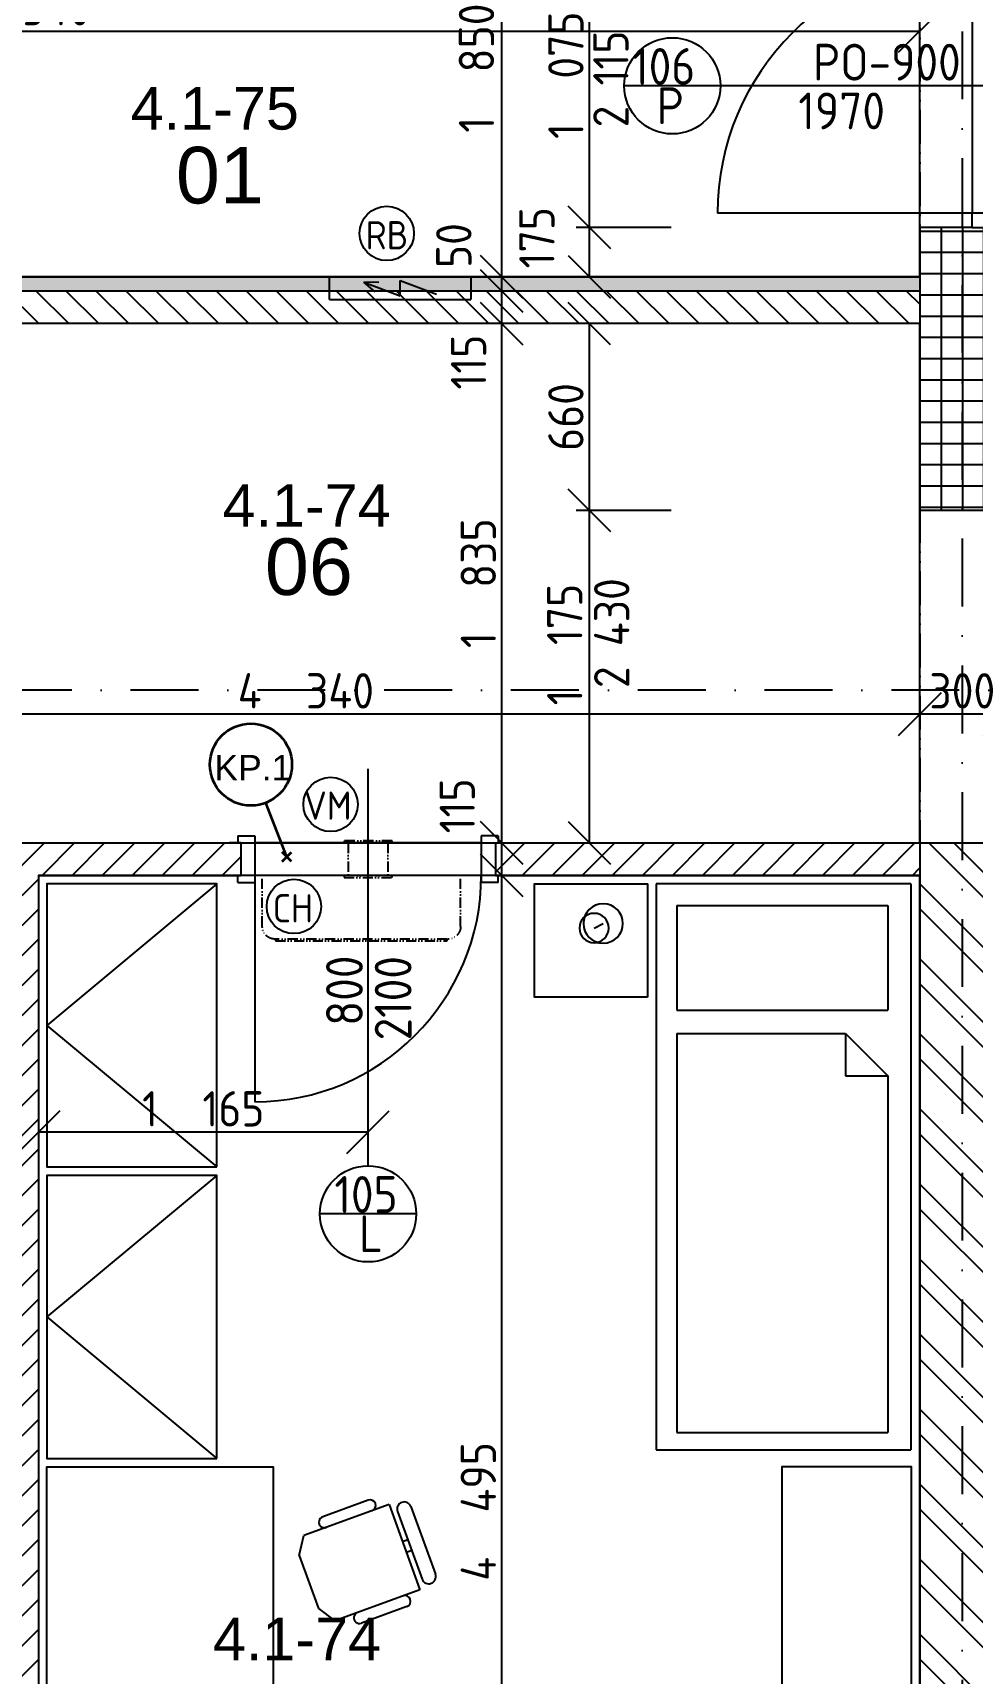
# Model space of a CAD drawing. Extents: x 4511820 to 5180432, y -1526536 to -944957.
# Drawn here: x 5017546 to 5020866, y -1079052 to -1073256 of the extents above; entities that cross this region are included whole.
import ezdxf

# ---------------------------------------------------------------- set-up
doc = ezdxf.new("R2010")
doc.units = 0
doc.header["$MEASUREMENT"] = 0
doc.linetypes.add('ACAD_ISO12W100', pattern=[22, 12, -3, 0.5, -3, 0.5, -3])
doc.linetypes.add('BODKOCIARKOVANA_3', pattern=[5.6, 3, -1.3, 0, -1.3])
doc.layers.get('0').update_dxf_attribs({"linetype": 'CONTINUOUS'})
doc.layers.get('Defpoints').update_dxf_attribs({"color": 61, "linetype": 'CONTINUOUS'})
for name, color, linetype in [('DVERE', 45, 'CONTINUOUS'), ('KÓTY', 4, 'CONTINUOUS'), ('MÚRY', 1, 'CONTINUOUS'), ('osi', 253, 'CONTINUOUS'), ('Plochy', 41, 'CONTINUOUS'), ('POPIS', 7, 'CONTINUOUS'), ('TENKÁ', 7, 'CONTINUOUS'), ('ZARIADENIE', 47, 'CONTINUOUS'), ('ZZ-chladenie', 133, 'CONTINUOUS'), ('ZZ-elektro', 221, 'CONTINUOUS'), ('zz-vetr', 52, 'CONTINUOUS'), ('ŠRAFY', 82, 'CONTINUOUS')]:
    doc.layers.add(name, color=color, linetype=linetype)
doc.layers.add('preklady', color=74, linetype='CONTINUOUS', lineweight=35)
doc.styles.add('ARIAL', font='arial.ttf')
doc.styles.add('STYLE1', font='isocp.shx')
doc.dimstyles.new('STANDARD-50', dxfattribs={"dimtxt": 125, "dimasz": 150, "dimexe": 10, "dimexo": 200, "dimgap": 20, "dimtad": 1, "dimdsep": 46, "dimlunit": 6, "dimtxsty": 'STYLE1', "dimblk1": 'OBLIQUE', "dimblk2": 'OBLIQUE', "dimsah": 1, "dimcen": 2.5, "dimse1": 1, "dimse2": 1, "dimadec": 0, "dimazin": 0, "dimtfac": 1, "dimtmove": 1, "dimatfit": 3, "dimldrblk": 'OBLIQUE', "dimfxl": 1, "dimtolj": 1, "dimtzin": 0, "dimarcsym": 0})
pattern_1 = [(45, (515270.5, 400718.02), (-53.0330086, 53.0330086), [])]

# ---------------------------------------------------------------- blocks, each defined once
blk = doc.blocks.new('JEDNOPOSTEL')
at = {"layer": 'ZARIADENIE', "ltscale": 0.25}
for p, q in [((4449069, -1322230.2), (4447069, -1322230.2)), ((4447069, -1323130.2), (4447069, -1322230.2)), ((4449069, -1322230.2), (4449069, -1323130.2)), ((4449069, -1323130.2), (4447069, -1323130.2)), ((4448913, -1323349.6), (4448929.1, -1323317.4))]:
    blk.add_line(p, q, dxfattribs=at)
at = {"layer": 'ZARIADENIE', "color": 76, "ltscale": 0.25}
for p, q in [((4448390.6, -1322311.3), (4447130.6, -1322311.3)), ((4447130.6, -1323056.9), (4447130.6, -1322311.3)), ((4448540.6, -1322461.3), (4448390.6, -1322311.3)), ((4448390.6, -1322461.3), (4448390.6, -1322311.3)), ((4448992.6, -1322311.3), (4448623.3, -1322311.3)), ((4448623.3, -1323056.9), (4448623.3, -1322311.3)), ((4448992.6, -1323056.9), (4448992.6, -1322311.3)), ((4448540.6, -1322461.3), (4448390.6, -1322461.3)), ((4448540.6, -1323056.9), (4448540.6, -1322461.3)), ((4448540.6, -1323056.9), (4447130.6, -1323056.9)), ((4448992.6, -1323056.9), (4448623.3, -1323056.9))]:
    blk.add_line(p, q, dxfattribs=at)
at = {"layer": 'ZARIADENIE'}
blk.add_lwpolyline([(4448669, -1323160.2), (4448669, -1323560.2), (4449069, -1323560.2), (4449069, -1323160.2)], close=True, dxfattribs=at)
at = {"layer": 'ZARIADENIE', "ltscale": 0.25}
for centre, radius in [((4448929.1, -1323317.4), 69.7), ((4448913, -1323349.6), 51.9)]:
    blk.add_circle(centre, radius, dxfattribs=at)
blk = doc.blocks.new('SKRINA')
at = {"layer": 'ZARIADENIE'}
for p, q in [((4449069, -1324645.2), (4448469, -1324145.2)), ((4448469, -1325145.2), (4449069, -1324645.2))]:
    blk.add_line(p, q, dxfattribs=at)
blk.add_lwpolyline([(4448469, -1324145.2), (4448469, -1325145.2), (4449069, -1325145.2), (4449069, -1324145.2)], close=True, dxfattribs=at)
blk = doc.blocks.new('_OBLIQUE')
at = {"color": 0, "linetype": 'ByBlock'}
blk.add_line((-0.5, -0.5), (0.5, 0.5), dxfattribs=at)
blk = doc.blocks.new('*D20600')
at = {"layer": 'Defpoints', "color": 0}
for p in [(5020681, -1072868.2), (5019512.5, -1073943.2), (5020681, -1073943.2)]:
    blk.add_point(p, dxfattribs=at)
at = {"layer": 'KÓTY', "color": 0, "lineweight": -2}
blk.add_line((5019512.5, -1072868.2), (5019512.5, -1073943.2), dxfattribs=at)
at = {"layer": 'KÓTY', "color": 0, "linetype": 'ByBlock', "lineweight": -2, "xscale": 150, "yscale": 150, "zscale": 150}
for p, rotation in [((5019512.5, -1072868.2), 90), ((5019512.5, -1073943.2), 270)]:
    blk.add_blockref('_OBLIQUE', p, dxfattribs=dict(at, rotation=rotation))
at = {"layer": 'KÓTY', "color": 0, "insert": (5019430, -1073405.7), "char_height": 125, "attachment_point": 5, "rotation": 90, "style": 'STYLE1'}
blk.add_mtext('\\A1;1ﾠ075', dxfattribs=at)
blk = doc.blocks.new('*D20602')
at = {"layer": 'Defpoints', "color": 0}
for p in [(5020681, -1073943.2), (5019512.5, -1074118.2), (5020681, -1074118.2)]:
    blk.add_point(p, dxfattribs=at)
at = {"layer": 'KÓTY', "color": 0, "lineweight": -2}
blk.add_line((5019512.5, -1073943.2), (5019512.5, -1074118.2), dxfattribs=at)
at = {"layer": 'KÓTY', "color": 0, "linetype": 'ByBlock', "lineweight": -2, "xscale": 150, "yscale": 150, "zscale": 150}
for p, rotation in [((5019512.5, -1073943.2), 90), ((5019512.5, -1074118.2), 270)]:
    blk.add_blockref('_OBLIQUE', p, dxfattribs=dict(at, rotation=rotation))
at = {"layer": 'KÓTY', "color": 0, "insert": (5019327.5, -1073979.9), "char_height": 125, "attachment_point": 5, "rotation": 90, "style": 'STYLE1'}
blk.add_mtext('\\A1;175', dxfattribs=at)
blk = doc.blocks.new('*D20603')
at = {"layer": 'Defpoints', "color": 0}
for p in [(5020681, -1072268.2), (5019203, -1074118.2), (5020681, -1074118.2)]:
    blk.add_point(p, dxfattribs=at)
at = {"layer": 'KÓTY', "color": 0, "lineweight": -2}
blk.add_line((5019203, -1072268.2), (5019203, -1074118.2), dxfattribs=at)
at = {"layer": 'KÓTY', "color": 0, "linetype": 'ByBlock', "lineweight": -2, "xscale": 150, "yscale": 150, "zscale": 150}
for p, rotation in [((5019203, -1072268.2), 90), ((5019203, -1074118.2), 270)]:
    blk.add_blockref('_OBLIQUE', p, dxfattribs=dict(at, rotation=rotation))
at = {"layer": 'KÓTY', "color": 0, "insert": (5019114, -1073380.5), "char_height": 125, "attachment_point": 5, "rotation": 90, "style": 'STYLE1'}
blk.add_mtext('\\A1;1ﾠ850', dxfattribs=at)
blk = doc.blocks.new('*D20606')
at = {"layer": 'Defpoints', "color": 0}
for p in [(5019203, -1074118.2), (5019203, -1074168.2), (5019203, -1074168.2)]:
    blk.add_point(p, dxfattribs=at)
at = {"layer": 'KÓTY', "color": 0, "lineweight": -2}
blk.add_line((5019203, -1074118.2), (5019203, -1074168.2), dxfattribs=at)
at = {"layer": 'KÓTY', "color": 0, "linetype": 'ByBlock', "lineweight": -2, "xscale": 150, "yscale": 150, "zscale": 150}
for p, rotation in [((5019203, -1074118.2), 90), ((5019203, -1074168.2), 270)]:
    blk.add_blockref('_OBLIQUE', p, dxfattribs=dict(at, rotation=rotation))
at = {"layer": 'KÓTY', "color": 0, "insert": (5019034, -1074007.5), "char_height": 125, "attachment_point": 5, "rotation": 90, "style": 'STYLE1'}
blk.add_mtext('\\A1;50', dxfattribs=at)
blk = doc.blocks.new('*D20607')
at = {"layer": 'Defpoints', "color": 0}
for p in [(5019203, -1074168.2), (5019203, -1074283.2), (5019203, -1074283.2)]:
    blk.add_point(p, dxfattribs=at)
at = {"layer": 'KÓTY', "color": 0, "lineweight": -2}
blk.add_line((5019203, -1074168.2), (5019203, -1074283.2), dxfattribs=at)
at = {"layer": 'KÓTY', "color": 0, "linetype": 'ByBlock', "lineweight": -2, "xscale": 150, "yscale": 150, "zscale": 150}
for p, rotation in [((5019203, -1074168.2), 90), ((5019203, -1074283.2), 270)]:
    blk.add_blockref('_OBLIQUE', p, dxfattribs=dict(at, rotation=rotation))
at = {"layer": 'KÓTY', "color": 0, "insert": (5019086, -1074419.5), "char_height": 125, "attachment_point": 5, "rotation": 90, "style": 'STYLE1'}
blk.add_mtext('\\A1;115', dxfattribs=at)
blk = doc.blocks.new('*D20608')
at = {"layer": 'Defpoints', "color": 0}
for p in [(5019203, -1074283.2), (5019203, -1076118.2), (5019203, -1076118.2)]:
    blk.add_point(p, dxfattribs=at)
at = {"layer": 'KÓTY', "color": 0, "lineweight": -2}
blk.add_line((5019203, -1074283.2), (5019203, -1076118.2), dxfattribs=at)
at = {"layer": 'KÓTY', "color": 0, "linetype": 'ByBlock', "lineweight": -2, "xscale": 150, "yscale": 150, "zscale": 150}
for p, rotation in [((5019203, -1074283.2), 90), ((5019203, -1076118.2), 270)]:
    blk.add_blockref('_OBLIQUE', p, dxfattribs=dict(at, rotation=rotation))
at = {"layer": 'KÓTY', "color": 0, "insert": (5019120.5, -1075200.7), "char_height": 125, "attachment_point": 5, "rotation": 90, "style": 'STYLE1'}
blk.add_mtext('\\A1;1ﾠ835', dxfattribs=at)
blk = doc.blocks.new('*D20609')
at = {"layer": 'Defpoints', "color": 0}
for p in [(5019203, -1076118.2), (5019203, -1076233.2), (5019203, -1076233.2)]:
    blk.add_point(p, dxfattribs=at)
at = {"layer": 'KÓTY', "color": 0, "lineweight": -2}
blk.add_line((5019203, -1076118.2), (5019203, -1076233.2), dxfattribs=at)
at = {"layer": 'KÓTY', "color": 0, "linetype": 'ByBlock', "lineweight": -2, "xscale": 150, "yscale": 150, "zscale": 150}
for p, rotation in [((5019203, -1076118.2), 90), ((5019203, -1076233.2), 270)]:
    blk.add_blockref('_OBLIQUE', p, dxfattribs=dict(at, rotation=rotation))
at = {"layer": 'KÓTY', "color": 0, "insert": (5019046, -1075987.5), "char_height": 125, "attachment_point": 5, "rotation": 90, "style": 'STYLE1'}
blk.add_mtext('\\A1;115', dxfattribs=at)
blk = doc.blocks.new('*D20610')
at = {"layer": 'Defpoints', "color": 0}
for p in [(5019203, -1076233.2), (5019203, -1080728.2), (5019203, -1080728.2)]:
    blk.add_point(p, dxfattribs=at)
at = {"layer": 'KÓTY', "color": 0, "lineweight": -2}
blk.add_line((5019203, -1076233.2), (5019203, -1080728.2), dxfattribs=at)
at = {"layer": 'KÓTY', "color": 0, "linetype": 'ByBlock', "lineweight": -2, "xscale": 150, "yscale": 150, "zscale": 150}
for p, rotation in [((5019203, -1076233.2), 90), ((5019203, -1080728.2), 270)]:
    blk.add_blockref('_OBLIQUE', p, dxfattribs=dict(at, rotation=rotation))
at = {"layer": 'KÓTY', "color": 0, "insert": (5019120.5, -1078480.7), "char_height": 125, "attachment_point": 5, "rotation": 90, "style": 'STYLE1'}
blk.add_mtext('\\A1;4ﾠ495', dxfattribs=at)
blk = doc.blocks.new('*D20611')
at = {"layer": 'Defpoints', "color": 0}
for p in [(5017566, -1077140.5), (5017566, -1077259.2), (5018731, -1077259.2)]:
    blk.add_point(p, dxfattribs=at)
at = {"layer": 'KÓTY', "color": 0, "lineweight": -2}
blk.add_line((5018731, -1077140.5), (5017566, -1077140.5), dxfattribs=at)
at = {"layer": 'KÓTY', "color": 0, "linetype": 'ByBlock', "lineweight": -2, "xscale": 150, "yscale": 150, "zscale": 150, "rotation": 180}
blk.add_blockref('_OBLIQUE', (5017566, -1077140.5), dxfattribs=at)
at = {"layer": 'KÓTY', "color": 0, "linetype": 'ByBlock', "lineweight": -2, "xscale": 150, "yscale": 150, "zscale": 150}
blk.add_blockref('_OBLIQUE', (5018731, -1077140.5), dxfattribs=at)
at = {"layer": 'KÓTY', "color": 0, "insert": (5018148.5, -1077058), "char_height": 125, "attachment_point": 5, "style": 'STYLE1'}
blk.add_mtext('\\A1;1ﾠ165', dxfattribs=at)
blk = doc.blocks.new('*D20643')
at = {"layer": 'Defpoints', "color": 0}
for p in [(5014341, -1072868.2), (5020681, -1072868.2), (5020681, -1073249.5)]:
    blk.add_point(p, dxfattribs=at)
at = {"layer": 'KÓTY', "color": 0, "lineweight": -2}
blk.add_line((5014341, -1073249.5), (5020681, -1073249.5), dxfattribs=at)
at = {"layer": 'KÓTY', "color": 0, "linetype": 'ByBlock', "lineweight": -2, "xscale": 150, "yscale": 150, "zscale": 150, "rotation": 180}
blk.add_blockref('_OBLIQUE', (5014341, -1073249.5), dxfattribs=at)
at = {"layer": 'KÓTY', "color": 0, "linetype": 'ByBlock', "lineweight": -2, "xscale": 150, "yscale": 150, "zscale": 150}
blk.add_blockref('_OBLIQUE', (5020681, -1073249.5), dxfattribs=at)
at = {"layer": 'KÓTY', "color": 0, "insert": (5017511, -1073167), "char_height": 125, "attachment_point": 5, "style": 'STYLE1'}
blk.add_mtext('\\A1;6ﾠ340', dxfattribs=at)
blk = doc.blocks.new('*D20652')
at = {"layer": 'Defpoints', "color": 0}
for p in [(5020681, -1075663.5), (5020681, -1075663.5), (5020981, -1075663.5)]:
    blk.add_point(p, dxfattribs=at)
at = {"layer": 'KÓTY', "color": 0, "lineweight": -2}
blk.add_line((5020981, -1075663.5), (5020681, -1075663.5), dxfattribs=at)
at = {"layer": 'KÓTY', "color": 0, "linetype": 'ByBlock', "lineweight": -2, "xscale": 150, "yscale": 150, "zscale": 150, "rotation": 180}
blk.add_blockref('_OBLIQUE', (5020681, -1075663.5), dxfattribs=at)
at = {"layer": 'KÓTY', "color": 0, "linetype": 'ByBlock', "lineweight": -2, "xscale": 150, "yscale": 150, "zscale": 150}
blk.add_blockref('_OBLIQUE', (5020981, -1075663.5), dxfattribs=at)
at = {"layer": 'KÓTY', "color": 0, "insert": (5020831, -1075581), "char_height": 125, "attachment_point": 5, "style": 'STYLE1'}
blk.add_mtext('\\A1;300', dxfattribs=at)
blk = doc.blocks.new('*D20653')
at = {"layer": 'Defpoints', "color": 0}
for p in [(5016341, -1075168.2), (5016341, -1075663.5), (5020681, -1075663.5)]:
    blk.add_point(p, dxfattribs=at)
at = {"layer": 'KÓTY', "color": 0, "lineweight": -2}
blk.add_line((5020681, -1075663.5), (5016341, -1075663.5), dxfattribs=at)
at = {"layer": 'KÓTY', "color": 0, "linetype": 'ByBlock', "lineweight": -2, "xscale": 150, "yscale": 150, "zscale": 150, "rotation": 180}
blk.add_blockref('_OBLIQUE', (5016341, -1075663.5), dxfattribs=at)
at = {"layer": 'KÓTY', "color": 0, "linetype": 'ByBlock', "lineweight": -2, "xscale": 150, "yscale": 150, "zscale": 150}
blk.add_blockref('_OBLIQUE', (5020681, -1075663.5), dxfattribs=at)
at = {"layer": 'KÓTY', "color": 0, "insert": (5018511, -1075581), "char_height": 125, "attachment_point": 5, "style": 'STYLE1'}
blk.add_mtext('\\A1;4ﾠ340', dxfattribs=at)
blk = doc.blocks.new('*D20669')
at = {"layer": 'Defpoints', "color": 0}
for p in [(5020681, -1074283.2), (5019512.5, -1074943.2), (5020681, -1074943.2)]:
    blk.add_point(p, dxfattribs=at)
at = {"layer": 'KÓTY', "color": 0, "lineweight": -2}
blk.add_line((5019512.5, -1074283.2), (5019512.5, -1074943.2), dxfattribs=at)
at = {"layer": 'KÓTY', "color": 0, "linetype": 'ByBlock', "lineweight": -2, "xscale": 150, "yscale": 150, "zscale": 150}
for p, rotation in [((5019512.5, -1074283.2), 90), ((5019512.5, -1074943.2), 270)]:
    blk.add_blockref('_OBLIQUE', p, dxfattribs=dict(at, rotation=rotation))
at = {"layer": 'KÓTY', "color": 0, "insert": (5019430, -1074613.2), "char_height": 125, "attachment_point": 5, "rotation": 90, "style": 'STYLE1'}
blk.add_mtext('\\A1;660', dxfattribs=at)
blk = doc.blocks.new('*D20670')
at = {"layer": 'Defpoints', "color": 0}
for p in [(5020681, -1074943.2), (5019512.5, -1076118.2), (5020681, -1076118.2)]:
    blk.add_point(p, dxfattribs=at)
at = {"layer": 'KÓTY', "color": 0, "lineweight": -2}
blk.add_line((5019512.5, -1074943.2), (5019512.5, -1076118.2), dxfattribs=at)
at = {"layer": 'KÓTY', "color": 0, "linetype": 'ByBlock', "lineweight": -2, "xscale": 150, "yscale": 150, "zscale": 150}
for p, rotation in [((5019512.5, -1074943.2), 90), ((5019512.5, -1076118.2), 270)]:
    blk.add_blockref('_OBLIQUE', p, dxfattribs=dict(at, rotation=rotation))
at = {"layer": 'KÓTY', "color": 0, "insert": (5019426, -1075417.5), "char_height": 125, "attachment_point": 5, "rotation": 90, "style": 'STYLE1'}
blk.add_mtext('\\A1;1ﾠ175', dxfattribs=at)
blk = doc.blocks.new('chlad2')
at = {"layer": 'ZZ-chladenie', "linetype": 'ACAD_ISO12W100', "ltscale": 3}
for p, q in [((5102412.5, -1105747.3), (5102592.5, -1105747.3)), ((5102412.5, -1106448.4), (5102592.5, -1106448.4))]:
    blk.add_line(p, q, dxfattribs=at)
blk.add_lwpolyline([(5102367.5, -1106402), (5102360.8, -1106402), (5102360.8, -1105794.8), (5102367.5, -1105794.8)], close=True, dxfattribs=at)
for centre, start, end in [((5102412.5, -1105792.3), 90, 180), ((5102412.5, -1106403.4), 180, 270)]:
    blk.add_arc(centre, 45, start, end, dxfattribs=at)

msp = doc.modelspace()

# ---------------------------------------------------------------- hatches: boundary and pattern name
at = {"layer": 'ŠRAFY', "ltscale": 0.25}
h = msp.add_hatch(dxfattribs=at)
h.set_pattern_fill('ANSI37', color=256, scale=600, angle=45)
h.set_pattern_definition([(90, (-3429042.49, 739093.5), (-75, 1e-14), []), (180, (-3429042.49, 739093.5), (-1e-14, -75), [])])
h.paths.add_polyline_path([(5020866, -1073943.172), (5020681, -1073943.172), (5020681, -1074118.172), (5020681, -1074168.172), (5020681, -1074283.172), (5020681, -1074938.172), (5020681, -1074943.172), (5020981, -1074943.172), (5020981, -1074938.172), (5020981, -1074348.172), (5020981, -1074283.172), (5020981, -1074168.172), (5020981, -1074118.172), (5020981, -1073943.172)])
at = {"layer": 'ŠRAFY'}
h = msp.add_hatch(dxfattribs=at)
h.set_pattern_fill('DOTS', color=256, scale=250)
h.paths.add_polyline_path([(5020681, -1074118.172), (5014341, -1074118.172), (5014341, -1074168.172), (5020681, -1074168.172)])
at = {"layer": 'ŠRAFY', "ltscale": 0.25}
h = msp.add_hatch(dxfattribs=at)
h.set_pattern_fill('ANSI31', color=256, scale=600, angle=90, style=0)
h.set_pattern_definition([(135, (-3027222.4, 552769.84), (-53.0330086, -53.0330086), [])])
h.paths.add_polyline_path([(5014341, -1074283.172), (5014741, -1074283.172), (5014856, -1074283.172), (5016226, -1074283.172), (5016341, -1074283.172), (5020681, -1074283.172), (5020681, -1074168.172), (5014341, -1074168.172)])
h = msp.add_hatch(dxfattribs=at)
h.set_pattern_fill('ANSI31', color=256, scale=600, style=0)
h.set_pattern_definition(pattern_1)
h.paths.add_polyline_path([(5017451, -1080868.172), (5017566, -1080868.172), (5017566, -1080728.172), (5017566, -1076233.172), (5018271, -1076233.172), (5018281, -1076233.172), (5018281, -1076118.172), (5018271, -1076118.172), (5018241, -1076118.172), (5017291, -1076118.172), (5017281, -1076118.172), (5017281, -1076233.172), (5017291, -1076233.172), (5017451, -1076233.172), (5017451, -1080728.172)])
h = msp.add_hatch(dxfattribs=at)
h.set_pattern_fill('ANSI31', color=256, scale=600, style=0)
h.set_pattern_definition(pattern_1)
h.paths.add_polyline_path([(5020681, -1076118.172), (5019191, -1076118.172), (5019181, -1076118.172), (5019181, -1076233.172), (5019191, -1076233.172), (5020681, -1076233.172)])
at = {"layer": 'ŠRAFY'}
h = msp.add_hatch(dxfattribs=at)
h.set_pattern_fill('ANSI32', color=256, scale=500, angle=90)
h.set_pattern_definition([(135, (515810.9, 44482.1), (-132.5825215, -132.5825215), []), (135, (515810.9, 44570.48), (-132.5825215, -132.5825215), [])])
h.paths.add_polyline_path([(5020681, -1076118.172), (5020681, -1076233.172), (5020681, -1080868.172), (5020981, -1080868.172), (5020981, -1076118.172)])
h.paths.add_polyline_path([(5020687.201, -1079922.98), (5020974.799, -1079922.98), (5020974.799, -1080172.98), (5020687.201, -1080172.98)], flags=24)

# ---------------------------------------------------------------- linework, layer by layer
at = {"layer": 'DVERE'}
for p, q in [((5020866, -1072993.172), (5020866, -1073893.172)), ((5020866, -1073893.172), (5019966, -1073893.172))]:
    msp.add_line(p, q, dxfattribs=at)
at = {"layer": 'DVERE', "ltscale": 0.25}
for p, q in [((5019976.172, -1073443.172), (5019636.172, -1073443.172)), ((5021378.828, -1073443.172), (5019976.172, -1073443.172)), ((5018731, -1077259.172), (5018731, -1075856.516)), ((5018271, -1076093.172), (5018331, -1076093.172)), ((5018271, -1076093.172), (5018271, -1076118.172)), ((5018331, -1076093.172), (5018331, -1076258.172)), ((5019131, -1076118.172), (5018331, -1076118.172)), ((5019191, -1076093.172), (5019131, -1076093.172)), ((5019131, -1076093.172), (5019131, -1076258.172)), ((5019191, -1076093.172), (5019191, -1076118.172)), ((5018271, -1076258.172), (5018271, -1076233.172)), ((5019131, -1076233.172), (5018331, -1076233.172)), ((5018331, -1076233.172), (5018331, -1077033.172)), ((5019191, -1076258.172), (5019191, -1076233.172)), ((5018271, -1076258.172), (5018331, -1076258.172)), ((5019191, -1076258.172), (5019131, -1076258.172)), ((5018901, -1077429.172), (5018561, -1077429.172))]:
    msp.add_line(p, q, dxfattribs=at)
for centre in [(5019806.172, -1073443.172), (5018731, -1077429.172)]:
    msp.add_circle(centre, 170, dxfattribs=at)
at = {"layer": 'DVERE'}
msp.add_arc((5020866, -1073893.172), 900, 90, 180, dxfattribs=at)
at = {"layer": 'DVERE', "ltscale": 0.25}
msp.add_arc((5018331, -1076233.172), 800, 270, 0, dxfattribs=at)
at = {"layer": 'KÓTY'}
for p, q in [((5019802, -1073943.172), (5019466.5, -1073943.172)), ((5019802, -1074943.172), (5019466.5, -1074943.172))]:
    msp.add_line(p, q, dxfattribs=at)
at = {"layer": 'MÚRY'}
for p, q in [((5020866, -1073943.172), (5020866, -1073893.172)), ((5020981, -1073893.172), (5020866, -1073893.172)), ((5020681, -1073943.172), (5020681, -1074118.172)), ((5020866, -1073943.172), (5020681, -1073943.172)), ((5020681, -1074118.172), (5014041, -1074118.172)), ((5020681, -1074283.172), (5020681, -1074943.172)), ((5020981, -1074943.172), (5020681, -1074943.172)), ((5018281, -1076118.172), (5018241, -1076118.172)), ((5017566, -1076233.172), (5017566, -1080868.172)), ((5020681, -1076233.172), (5020681, -1080868.172))]:
    msp.add_line(p, q, dxfattribs=at)
at = {"layer": 'MÚRY', "ltscale": 0.25}
for p, q in [((5020681, -1074283.172), (5016341, -1074283.172)), ((5017281, -1076118.172), (5018281, -1076118.172)), ((5018281, -1076118.172), (5018281, -1076233.172)), ((5019181, -1076118.172), (5020981, -1076118.172)), ((5019181, -1076118.172), (5019181, -1076233.172)), ((5017566, -1076233.172), (5018281, -1076233.172)), ((5019181, -1076233.172), (5020681, -1076233.172))]:
    msp.add_line(p, q, dxfattribs=at)
at = {"layer": 'osi', "linetype": 'BODKOCIARKOVANA_3', "ltscale": 80}
for p, q in [((5020831, -1047260.98), (5020831, -1084778.172)), ((5041881, -1075578.172), (4978211, -1075578.172))]:
    msp.add_line(p, q, dxfattribs=at)
at = {"layer": 'Plochy'}
for points in [[(5020681, -1074118.172), (5020681, -1072268.172), (5018194, -1072268.172), (5018194, -1072868.172), (5018079, -1072868.172), (5018079, -1072268.172), (5014856, -1072268.172), (5014856, -1072868.172), (5014041, -1072868.172), (5014041, -1074118.172)], [(5020681, -1074283.172), (5016341, -1074283.172), (5016341, -1076118.172), (5020681, -1076118.172)], [(5020681, -1076233.172), (5017566, -1076233.172), (5017566, -1080728.172), (5020681, -1080728.172)]]:
    msp.add_lwpolyline(points, close=True, dxfattribs=at)
at = {"layer": 'preklady'}
for p, q in [((5018443.383, -1076167.383), (5018369.282, -1075976.673)), ((5018426.765, -1076183.999), (5018459.999, -1076150.765)), ((5018460, -1076184), (5018426.766, -1076150.766))]:
    msp.add_line(p, q, dxfattribs=at)
at = {"layer": 'preklady', "ltscale": 0.25}
msp.add_circle((5018316.767, -1075841.517), 145, dxfattribs=at)
at = {"layer": 'TENKÁ', "linetype": 'ACAD_ISO12W100', "ltscale": 10}
for p, q in [((5020681, -1072868.172), (5020681, -1073943.172)), ((5020681, -1074938.172), (5020681, -1076118.172))]:
    msp.add_line(p, q, dxfattribs=at)
at = {"layer": 'TENKÁ'}
for p, q in [((5020866, -1073943.172), (5020981, -1073943.172)), ((5020681, -1074118.172), (5020681, -1074283.172)), ((5020681, -1074168.172), (5014341, -1074168.172)), ((5020681, -1076118.172), (5020681, -1076233.172))]:
    msp.add_line(p, q, dxfattribs=at)
at = {"layer": 'ZARIADENIE', "color": 33, "ltscale": 0.25}
for p, q in [((5018804.878, -1078456.69), (5018504.177, -1078566.137)), ((5018731.469, -1078440.842), (5018570.509, -1078499.426)), ((5018804.878, -1078456.69), (5018914.325, -1078757.392)), ((5018834.888, -1078480.665), (5018921.903, -1078719.736)), ((5018881.873, -1078463.564), (5018968.887, -1078702.635)), ((5018487.11, -1078636.199), (5018504.177, -1078566.137)), ((5018871.555, -1078581.407), (5018852.761, -1078588.247)), ((5018487.11, -1078636.199), (5018555.514, -1078824.137)), ((5018885.236, -1078618.994), (5018866.442, -1078625.835)), ((5018914.325, -1078757.392), (5018613.623, -1078866.838)), ((5018555.514, -1078824.137), (5018613.623, -1078866.838)), ((5018868.277, -1078816.719), (5018707.317, -1078875.303))]:
    msp.add_line(p, q, dxfattribs=at)
at = {"layer": 'ZARIADENIE'}
msp.add_lwpolyline([(5017596, -1079923.172), (5017596, -1078323.172), (5018396, -1078323.172), (5018396, -1079923.172)], close=True, dxfattribs=at)
at = {"layer": 'ZARIADENIE', "color": 45, "ltscale": 0.25}
msp.add_lwpolyline([(5020651, -1079923.172), (5020651, -1078323.172), (5020193.233, -1078323.172), (5020193.233, -1079923.172)], close=True, dxfattribs=at)
at = {"layer": 'ZARIADENIE', "color": 33, "ltscale": 0.25}
for centre, radius, start, end in [((5018738.31, -1078459.636), 20, 290, 110), ((5018858.38, -1078472.114), 25, 20, 200), ((5018577.35, -1078518.22), 20, 110, 290), ((5018945.395, -1078711.186), 25, 200, 20), ((5018861.437, -1078797.925), 20, 290, 110), ((5018700.477, -1078856.51), 20, 110, 290)]:
    msp.add_arc(centre, radius, start, end, dxfattribs=at)
at = {"layer": 'ZZ-chladenie'}
msp.add_circle((5018468.634, -1076342.989), 96, dxfattribs=at)
at = {"layer": 'ZZ-elektro'}
for p, q in [((5018594, -1074198.172), (5018594, -1074118.172)), ((5018715.507, -1074136.718), (5018844, -1074185.002)), ((5018768.813, -1074138.042), (5018715.507, -1074136.718)), ((5018756.493, -1074170.828), (5018715.507, -1074136.718)), ((5018844, -1074185.002), (5018844, -1074131.289)), ((5018844, -1074131.289), (5018972.493, -1074179.573)), ((5019094, -1074118.172), (5019094, -1074198.172)), ((5018594, -1074198.172), (5019094, -1074198.172))]:
    msp.add_line(p, q, dxfattribs=at)
msp.add_circle((5018797.061, -1073964.743), 96, dxfattribs=at)
at = {"layer": 'zz-vetr', "linetype": 'ACAD_ISO12W100', "lineweight": -2, "ltscale": 3}
for p, q in [((5018661, -1076118.172), (5018661, -1076233.172)), ((5018801, -1076118.172), (5018801, -1076233.172))]:
    msp.add_line(p, q, dxfattribs=at)
for points in [[(5018816, -1076118.172), (5018816, -1076111.172), (5018646, -1076111.172), (5018646, -1076118.172)], [(5018816, -1076240.172), (5018816, -1076233.172), (5018646, -1076233.172), (5018646, -1076240.172)]]:
    msp.add_lwpolyline(points, close=True, dxfattribs=at)
at = {"layer": 'zz-vetr'}
msp.add_circle((5018598.394, -1075982.442), 96, dxfattribs=at)

# ---------------------------------------------------------------- block references
at = {"layer": 'ZARIADENIE', "color": 2, "rotation": 180}
for p in [(9466665, -2401408.363), (9466665, -2402438.363)]:
    msp.add_blockref('SKRINA', p, dxfattribs=at)
at = {"layer": 'ZARIADENIE', "color": 2, "xscale": -1, "rotation": 270}
msp.add_blockref('JEDNOPOSTEL', (6342879.191, -5525332.172), dxfattribs=at)
at = {"layer": 'ZZ-chladenie', "xscale": -1, "rotation": 269.9999999999999}
msp.add_blockref('chlad2', (6124805.43, -6178825.672), dxfattribs=at)

# ---------------------------------------------------------------- texts
at = {"layer": 'DVERE', "style": 'STYLE1'}
for s, p in [('106', (5019664.142, -1073439.672)), ('P', (5019751.142, -1073578.309)), ('105', (5018611.97, -1077425.672)), ('L', (5018698.97, -1077564.309))]:
    msp.add_text(s, height=130, dxfattribs=at).set_placement(p)
at = {"layer": 'KÓTY', "char_height": 125, "attachment_point": 5, "rotation": 90, "style": 'STYLE1'}
for s, insert in [('\\A1;2 115', (5019588.957, -1073418.984)), ('\\A1;2 430', (5019592.088, -1075377.058))]:
    msp.add_mtext(s, dxfattribs=dict(at, insert=insert))
at = {"layer": 'POPIS', "lineweight": 40, "ltscale": 0.25, "style": 'ARIAL'}
for s, height, p in [('4.1-75', 150, (5017892.269, -1073597.751)), ('01', 200, (5018051.811, -1073858.751)), ('4.1-74', 150, (5018216.769, -1075000.751)), ('06', 200, (5018366.311, -1075242.251)), ('4.1-74', 150, (5018182.769, -1079006.251))]:
    msp.add_text(s, height=height, dxfattribs=at).set_placement(p)
at = {"layer": 'preklady', "linetype": 'Continuous', "lineweight": 20, "style": 'ARIAL'}
msp.add_text('KP.1', height=90, dxfattribs=at).set_placement((5018187.503, -1075897.774))
at = {"layer": 'TENKÁ', "linetype": 'Continuous', "style": 'STYLE1'}
for s, p in [('PO-900', (5020303.257, -1073424.588)), ('1970', (5020251.483, -1073596.696))]:
    msp.add_text(s, height=130, dxfattribs=at).set_placement(p)
for s, p in [('800', (5018712.417, -1076764.583)), ('2100', (5018884.524, -1076816.357))]:
    msp.add_text(s, height=130, rotation=90, dxfattribs=at).set_placement(p)
at = {"layer": 'ZZ-chladenie', "style": 'STYLE1'}
msp.add_text('CH', height=100, dxfattribs=at).set_placement((5018394.006, -1076399.188))
at = {"layer": 'ZZ-elektro', "style": 'STYLE1'}
msp.add_text('RB', height=100, dxfattribs=at).set_placement((5018722.433, -1074020.943))
at = {"layer": 'zz-vetr', "style": 'STYLE1'}
msp.add_text('VM', height=100, dxfattribs=at).set_placement((5018504.087, -1076036.455))

# ---------------------------------------------------------------- dimensions: what is measured, and where the dimension line sits
at = {"layer": 'KÓTY'}
for base, p1, p2, picture, middle in [((5019203, -1074118.172), (5020681, -1072268.172), (5020681, -1074118.172), '*D20603', (5019196.5, -1073380.5)), ((5019203, -1074168.172), (5019203, -1074118.172), (5019203, -1074168.172), '*D20606', (5019116.5, -1074007.5)), ((5019203, -1074283.172), (5019203, -1074168.172), (5019203, -1074283.172), '*D20607', (5019168.5, -1074419.5)), ((5019512.5, -1076118.172), (5020681, -1074943.172), (5020681, -1076118.172), '*D20670', (5019508.5, -1075417.5)), ((5019203, -1076233.172), (5019203, -1076118.172), (5019203, -1076233.172), '*D20609', (5019128.5, -1075987.5))]:
    dim = msp.add_linear_dim(base=base, p1=p1, p2=p2, angle=90, dimstyle='STANDARD-50', dxfattribs=at)
    dim.commit()
    dim.dimension.update_dxf_attribs({"geometry": picture, "text_midpoint": middle, "dimtype": 160})
for base, p1, p2, picture, middle in [((5019512.5, -1073943.172), (5020681, -1072868.172), (5020681, -1073943.172), '*D20600', (5019429.957, -1073405.672)), ((5019512.5, -1074118.172), (5020681, -1073943.172), (5020681, -1074118.172), '*D20602', (5019327.5, -1073979.922)), ((5019203, -1076118.172), (5019203, -1074283.172), (5019203, -1076118.172), '*D20608', (5019120.457, -1075200.672)), ((5019512.5, -1074943.172), (5020681, -1074283.172), (5020681, -1074943.172), '*D20669', (5019430, -1074613.172)), ((5019203, -1080728.172), (5019203, -1076233.172), (5019203, -1080728.172), '*D20610', (5019120.457, -1078480.672))]:
    dim = msp.add_linear_dim(base=base, p1=p1, p2=p2, angle=90, dimstyle='STANDARD-50', dxfattribs=at)
    dim.commit()
    dim.dimension.update_dxf_attribs({"geometry": picture, "text_midpoint": middle})
for base, p1, p2, picture, middle in [((5020681, -1073249.5), (5014341, -1072868.172), (5020681, -1072868.172), '*D20643', (5017511, -1073166.957)), ((5016341, -1075663.5), (5020681, -1075663.5), (5016341, -1075168.172), '*D20653', (5018511, -1075580.957)), ((5020681, -1075663.5), (5020981, -1075663.5), (5020681, -1075663.5), '*D20652', (5020831, -1075581)), ((5017566, -1077140.5), (5018731, -1077259.172), (5017566, -1077259.172), '*D20611', (5018148.5, -1077057.957))]:
    dim = msp.add_linear_dim(base=base, p1=p1, p2=p2, dimstyle='STANDARD-50', dxfattribs=at)
    dim.commit()
    dim.dimension.update_dxf_attribs({"geometry": picture, "text_midpoint": middle})

doc.saveas('drawing.dxf')
